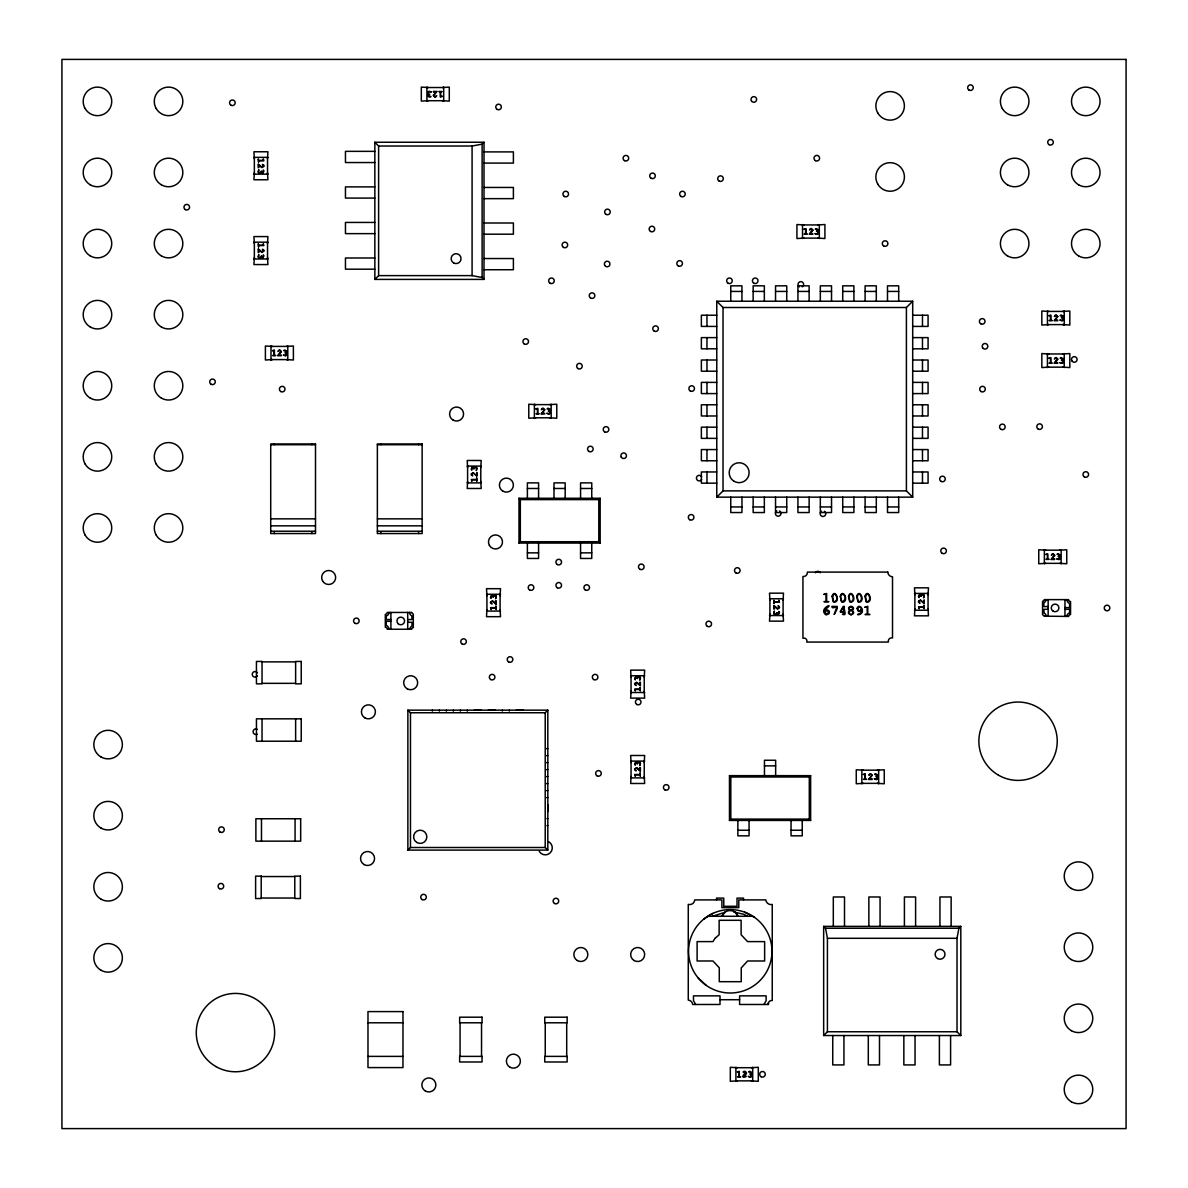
<?xml version="1.0" encoding="UTF-8"?>
<svg xmlns="http://www.w3.org/2000/svg" width="1188" height="1188" viewBox="0 0 1188 1188"><rect width="100%" height="100%" fill="white"/><g stroke="black" fill="none" stroke-linecap="round" stroke-linejoin="round"><path stroke-width="1.5" d="M960.81 1035.535L957.023 1031.763L957.023 938.297L958.909 928.259L960.81 926.373L960.81 1035.535L823.655 1035.535L823.655 926.373L960.81 926.373M768.413 1002.865L768.354 1004.484L739.604 1004.484L739.604 995.856L766.126 995.856L766.126 1000.623L763.929 1004.484M374.844 142.248L378.616 146.02L472.082 146.02L482.12 144.134L484.006 142.248L374.844 142.248L374.844 279.403L484.006 279.403L484.006 142.248M374.844 279.403L378.616 275.616L378.616 146.02M518.993 543.065L520.329 541.713L598.811 541.713L600.163 543.065L600.163 498.277L518.993 498.277L518.993 543.065L600.163 543.065M518.993 498.277L520.329 499.613L598.811 499.613L600.163 498.277M716.765 497.148L723.032 490.882L906.414 490.882L912.696 497.148L716.765 497.148L716.765 301.232L912.696 301.232L912.696 497.148M906.414 490.882L906.414 307.499L912.696 301.232M407.87 850.103L410.469 847.504L410.469 712.755L407.87 710.157L547.817 710.157L547.817 850.103L407.87 850.103L407.87 710.157M547.817 850.103L545.218 847.504L545.218 712.755L547.817 710.157M729.477 820.433L730.813 819.096L809.295 819.096L810.632 820.433L810.632 775.645L729.477 775.645L729.477 820.433L810.632 820.433M729.477 775.645L730.813 776.997L809.295 776.997L810.632 775.645M823.655 1035.535L827.427 1031.763L957.023 1031.763M725.051 912.117L721.903 916.275A8.613 8.613 0 0 1 738.134 916.275L734.986 912.117M703.667 919.17L712.904 913.379A41.699 41.699 0 0 1 771.784 955.226A41.699 41.699 0 0 1 706.103 985.298L698.128 977.887M712.533 916.275L724.739 912.384M1048.158 609.266L1043.925 609.325L1043.97 613.023A3.653 3.653 0 0 1 1046.257 616.424M407.707 619.601L411.939 619.542L411.894 615.844A3.653 3.653 0 0 1 409.608 612.444M695.678 1004.484L693.48 1000.623L693.48 995.856L720.002 995.856L720.002 1004.484L692.678 1004.484A4.975 4.975 0 0 0 688.268 1000.088L688.268 904.38A5.019 5.019 0 0 0 694.742 899.91L721.918 899.895L721.918 907.647L738.788 907.647L738.788 899.895L765.8 899.895A5.272 5.272 0 0 0 772.245 904.454L772.245 1000.578A3.297 3.297 0 0 0 768.354 1004.484L768.354 1003.207M426.908 87.526L443.688 87.526M426.908 100.713L443.688 100.713M374.844 151.351L345.456 151.351L345.456 162.548L374.844 162.548M484.006 151.901L513.394 151.901L513.394 163.098L484.006 163.098M253.92 157.365L267.924 157.365M254.351 158.761L253.92 151.767L267.924 151.767L267.523 158.761M254.351 172.765L253.92 179.759L267.924 179.759L267.523 172.765M253.92 174.161L267.924 174.161M374.844 186.887L345.456 186.887L345.456 198.084L374.844 198.084M484.006 187.452L513.394 187.452L513.394 198.648L484.006 198.648M374.844 222.438L345.456 222.438L345.456 233.635L374.844 233.635M484.006 223.002L513.394 223.002L513.394 234.199L484.006 234.199M802.524 224.933L819.319 224.933M802.524 238.12L819.319 238.12M253.92 242.174L267.924 242.174M254.351 243.57L253.92 236.575L267.924 236.575L267.523 243.57M254.351 257.573L253.92 264.568L267.924 264.568L267.523 257.573M374.844 257.989L345.456 257.989L345.456 269.186L374.844 269.186M484.006 258.538L513.394 258.538L513.394 269.735L484.006 269.735M253.92 258.969L267.924 258.969M378.616 275.616L472.082 275.616L482.12 277.517L484.006 279.403M730.754 291.431L741.951 291.431M753.147 291.431L764.344 291.431M775.541 291.431L786.738 291.431M797.935 291.431L809.132 291.431M820.329 291.431L831.526 291.431M842.723 291.431L853.905 291.431M865.102 291.431L876.299 291.431M887.495 291.431L898.692 291.431M716.765 301.232L723.032 307.499L906.414 307.499M1047.43 311.419L1064.225 311.419M716.765 315.221L701.366 315.221L701.366 326.418L716.765 326.418M912.696 315.221L928.08 315.221L928.08 326.418L912.696 326.418M1047.43 324.606L1064.225 324.606M716.765 337.615L701.366 337.615L701.366 348.812L716.765 348.812M912.696 337.615L928.08 337.615L928.08 348.812L912.696 348.812M270.998 346.406L287.793 346.406M1047.43 353.965L1064.225 353.965M270.998 359.593L287.793 359.593M716.765 360.009L701.366 360.009L701.366 371.205L716.765 371.205M912.696 360.009L928.08 360.009L928.08 371.205L912.696 371.205M1047.43 367.151L1064.225 367.151M716.765 382.388L701.366 382.388L701.366 393.584L716.765 393.584M912.696 382.388L928.08 382.388L928.08 393.584L912.696 393.584M534.377 404.618L551.173 404.618M716.765 404.781L701.366 404.781L701.366 415.978L716.765 415.978M912.696 404.781L928.08 404.781L928.08 415.978L912.696 415.978M534.377 417.805L551.173 417.805M716.765 427.175L701.366 427.175L701.366 438.372L716.765 438.372M912.696 427.175L928.08 427.175L928.08 438.372L912.696 438.372M270.716 444.728L315.503 444.728M377.368 444.728L422.141 444.728M716.765 449.569L701.366 449.569L701.366 460.766L716.765 460.766M912.696 449.569L928.08 449.569L928.08 460.766L912.696 460.766M467.211 466.082L481.199 466.082M467.597 467.493L467.211 460.484L481.199 460.484L480.784 467.493M716.765 471.963L701.366 471.963L701.366 483.16L716.765 483.16M912.696 471.963L928.08 471.963L928.08 483.16L912.696 483.16M467.597 481.482L467.211 488.476L481.199 488.476L480.784 481.482M467.211 482.877L481.199 482.877M527.383 488.476L538.58 488.476M553.979 488.476L565.176 488.476M580.561 488.476L591.758 488.476M730.754 506.949L741.951 506.949M753.147 506.949L764.344 506.949M775.541 506.949L786.738 506.949M797.935 506.949L809.132 506.949M820.329 506.949L831.526 506.949M842.723 506.949L853.905 506.949M865.102 506.949L876.299 506.949M887.495 506.949L898.692 506.949M270.716 518.844L315.503 518.844M377.368 518.844L422.141 518.844M270.716 525.839L315.503 525.839M377.368 525.839L422.141 525.839M270.716 531.214L315.503 531.214M377.368 531.214L422.141 531.214M1044.356 550.163L1061.151 550.163M527.383 552.851L538.58 552.851M580.561 552.851L591.758 552.851M1044.356 563.35L1061.151 563.35M914.478 593.436L928.481 593.436M486.516 594.282L500.519 594.282M914.879 594.832L914.478 587.837L928.481 587.837L928.051 594.832M486.917 595.678L486.516 588.684L500.519 588.684L500.089 595.678M769.497 598.767L783.486 598.767M769.913 600.163L769.497 593.168L783.486 593.168L783.1 600.163M1048.158 606.578L1043.881 606.578L1043.836 602.999A5.316 5.316 0 0 0 1046.183 599.628M1064.953 607.588L1069.601 607.588L1069.616 603.593A5.376 5.376 0 0 1 1066.765 599.628M914.879 608.835L914.478 615.83L928.481 615.83L928.051 608.835M1064.953 609.325L1069.601 609.325L1069.601 612.889A3.846 3.846 0 0 0 1066.794 616.424M486.917 609.667L486.516 616.676L500.519 616.676L500.089 609.667M914.478 610.231L928.481 610.231M486.516 611.077L500.519 611.077M769.913 614.151L769.497 621.146L783.486 621.146L783.1 614.151M769.497 615.547L783.486 615.547M390.911 619.542L386.263 619.542L386.263 615.978A3.846 3.846 0 0 0 389.07 612.444M390.911 621.279L386.263 621.279L386.249 625.274A5.376 5.376 0 0 1 389.1 629.239M407.707 622.289L411.984 622.289L412.028 625.868A5.316 5.316 0 0 0 409.682 629.239M262.043 661.879L295.634 661.879M630.665 675.734L644.668 675.734M631.051 677.13L630.665 670.136L644.668 670.136L644.238 677.13M262.043 683.338L295.634 683.338M631.051 691.119L630.665 698.113L644.668 698.113L644.238 691.119M630.665 692.515L644.668 692.515M410.469 712.755L545.218 712.755M546.391 748.648L547.817 748.648M546.391 755.642L547.817 755.642M630.665 761.092L644.668 761.092M546.495 762.637L547.817 762.637M631.051 762.488L630.665 755.494L644.668 755.494L644.238 762.488M764.463 765.859L775.645 765.859M546.495 769.631L547.817 769.631M861.864 770.166L878.66 770.166M631.051 776.492L630.665 783.486L644.668 783.486L644.238 776.492M546.525 776.625L547.817 776.625M630.665 777.888L644.668 777.888M861.864 783.352L878.66 783.352M546.525 783.635L547.817 783.635M546.643 790.629L547.817 790.629M546.643 797.623L547.817 797.623M547.817 804.618L547.817 811.612M546.896 818.621L547.817 818.621M546.896 825.615L547.817 825.615M737.867 830.234L749.064 830.234M791.045 830.234L802.242 830.234M410.469 847.504L545.218 847.504M261.212 876.551L294.787 876.551M261.212 898.024L294.787 898.024M708.286 916.275L752.464 916.275M823.655 926.373L825.541 928.259L958.909 928.259M825.541 928.259L827.427 938.297L957.023 938.297M720.002 999.717L739.604 999.717M367.983 1022.794L402.97 1022.794M367.983 1056.384L402.97 1056.384M735.907 1067.7L752.702 1067.7M735.907 1080.872L752.702 1080.872M733.961 912.042L744 914.344L747.638 916.275M1058.345 556.593L1059.711 554.811L1057.038 554.395A2.064 2.064 0 0 1 1058.211 553.786L1060.141 554.93L1059.83 559.117A1.841 1.841 0 0 1 1058.85 559.607L1056.667 558.865L1058.775 559.236A1.485 1.485 0 0 0 1059.562 558.85L1059.518 556.994A1.945 1.945 0 0 0 1058.345 556.593M744.787 912.206L754.41 917.299M774.16 605.85L777.427 609.013L779.462 607.736A1.841 1.841 0 0 0 779.283 606.548L778.006 605.717L779.12 607.395L777.902 608.731L773.759 605.494L773.759 609.102L774.531 608.924L774.145 605.85M745.975 1072.036L744.876 1071.324A1.841 1.841 0 0 0 743.703 1071.502C740.317 1073.299 752.078 1070.522 743.005 1076.625C752.568 1074.501 736.961 1081.273 745.782 1072.437M841.535 600.994C837.198 589.337 850.415 595.53 842.827 601.633A1.574 1.574 0 0 1 841.535 600.994M1064.953 599.628L1064.953 616.424M1064.225 311.033L1064.225 325.022M1064.225 353.564L1064.225 367.567M1062.829 311.419L1069.824 311.033L1069.824 325.022L1062.829 324.606M1062.829 353.965L1069.824 353.564L1069.824 367.567L1062.829 367.151M1061.151 549.777L1061.151 563.765M1059.741 550.163L1066.75 549.777L1066.75 563.765L1059.741 563.35M1048.826 311.419L1041.831 311.033L1041.831 325.022L1048.826 324.606M1048.826 353.965L1041.831 353.564L1041.831 367.567L1048.826 367.151M1048.158 599.628L1048.158 616.424M1047.43 311.033L1047.43 325.022M1047.43 353.564L1047.43 367.567M1045.752 550.163L1038.758 549.777L1038.758 563.765L1045.752 563.35M1044.356 549.777L1044.356 563.765M951.143 926.373L951.143 896.985L939.946 896.985L939.946 926.373M950.593 1035.535L950.593 1064.923L939.396 1064.923L939.396 1035.535M928.051 593.436L928.051 610.231M922.482 315.221L922.482 326.418M922.482 337.615L922.482 348.812M922.482 360.009L922.482 371.205M922.482 382.388L922.482 393.584M922.482 404.781L922.482 415.978M922.482 427.175L922.482 438.372M922.482 449.569L922.482 460.766M922.482 471.963L922.482 483.16M915.606 926.373L915.606 896.985L904.41 896.985L904.41 926.373M915.042 1035.535L915.042 1064.923L903.845 1064.923L903.845 1035.535M914.879 593.436L914.879 610.231M898.692 301.232L898.692 285.833L887.495 285.833L887.495 301.232M898.692 497.148L898.692 512.548L887.495 512.548L887.495 497.148M880.056 926.373L880.056 896.985L868.859 896.985L868.859 926.373M879.491 1035.535L879.491 1064.923L868.294 1064.923L868.294 1035.535M878.66 769.779L878.66 783.768M877.249 770.166L884.258 769.779L884.258 783.768L877.249 783.352M876.299 301.232L876.299 285.833L865.102 285.833L865.102 301.232M876.299 497.148L876.299 512.548L865.102 512.548L865.102 497.148M863.26 770.166L856.266 769.779L856.266 783.768L863.26 783.352M861.864 769.779L861.864 783.768M853.905 301.232L853.905 285.833L842.723 285.833L842.723 301.232M853.905 497.148L853.905 512.548L842.723 512.548L842.723 497.148M844.505 926.373L844.505 896.985L833.308 896.985L833.308 926.373M843.94 1035.535L843.94 1064.923L832.743 1064.923L832.743 1035.535M831.526 301.232L831.526 285.833L820.329 285.833L820.329 301.232M831.526 497.148L831.526 512.548L820.329 512.548L820.329 497.148M827.427 938.297L827.427 1031.763M819.319 224.532L819.319 238.536M817.923 224.933L824.918 224.532L824.918 238.536L817.923 238.12M809.295 776.997L809.295 819.096M809.132 301.232L809.132 285.833L797.935 285.833L797.935 301.232M809.132 497.148L809.132 512.548L797.935 512.548L797.935 497.148M803.92 224.933L796.925 224.532L796.925 238.536L803.92 238.12M802.524 224.532L802.524 238.536M802.242 820.433L802.242 835.832L791.045 835.832L791.045 820.433M786.738 301.232L786.738 285.833L775.541 285.833L775.541 301.232M786.738 497.148L786.738 512.548L775.541 512.548L775.541 497.148M783.1 598.767L783.1 615.547M775.645 775.645L775.645 760.261L764.463 760.261L764.463 775.645M769.913 598.767L769.913 615.547M764.344 301.232L764.344 285.833L753.147 285.833L753.147 301.232M764.344 497.148L764.344 512.548L753.147 512.548L753.147 497.148M752.702 1067.299L752.702 1081.303M751.306 1067.7L758.3 1067.299L758.3 1081.303L751.306 1080.872M749.064 820.433L749.064 835.832L737.867 835.832L737.867 820.433M743.554 899.895L743.554 898.113L737.006 898.113L737.006 906.295L723.774 906.295L723.774 898.113L716.498 898.113L716.498 899.91M741.951 301.232L741.951 285.833L730.754 285.833L730.754 301.232M741.951 497.148L741.951 512.548L730.754 512.548L730.754 497.148M737.303 1067.7L730.308 1067.299L730.308 1081.303L737.303 1080.872M735.907 1067.299L735.907 1081.303M730.813 776.997L730.813 819.096M723.032 307.499L723.032 490.882M706.964 315.221L706.964 326.418M706.964 337.615L706.964 348.812M706.964 360.009L706.964 371.205M706.964 382.388L706.964 393.584M706.964 404.781L706.964 415.978M706.964 427.175L706.964 438.372M706.964 449.569L706.964 460.766M706.964 471.963L706.964 483.16M644.238 675.734L644.238 692.515M644.238 761.092L644.238 777.888M631.051 675.734L631.051 692.515M631.051 761.092L631.051 777.888M598.811 499.613L598.811 541.713M591.758 498.277L591.758 482.877L580.561 482.877L580.561 498.277M591.758 543.065L591.758 558.449L580.561 558.449L580.561 543.065M566.706 1022.794L566.706 1056.384M565.176 498.277L565.176 482.877L553.979 482.877L553.979 498.277M551.173 404.232L551.173 418.221M549.777 404.618L556.771 404.232L556.771 418.221L549.777 417.805M545.247 1022.794L545.247 1056.384M538.58 498.277L538.58 482.877L527.383 482.877L527.383 498.277M538.58 543.065L538.58 558.449L527.383 558.449L527.383 543.065M535.788 404.618L528.779 404.232L528.779 418.221L535.788 417.805M534.377 404.232L534.377 418.221M523.329 710.157L516.335 710.157M520.329 499.613L520.329 541.713M509.325 710.157L509.325 711.077M502.331 710.157L502.331 711.077M500.089 594.282L500.089 611.077M495.337 710.157L488.342 710.157M486.917 594.282L486.917 611.077M482.12 144.134L482.12 277.517M481.348 710.157L474.339 710.157M481.541 1022.794L481.541 1056.384M480.784 466.082L480.784 482.877M472.082 146.02L472.082 275.616M467.597 466.082L467.597 482.877M467.344 710.157L467.344 711.196M460.35 710.157L460.35 711.196M460.068 1022.794L460.068 1056.384M453.356 710.157L453.356 711.196M446.361 710.157L446.361 711.196M443.688 87.11L443.688 101.099M442.292 87.526L449.287 87.11L449.287 101.099L442.292 100.713M439.352 710.157L439.352 711.137M432.358 710.157L432.358 711.137M428.304 87.526L421.309 87.11L421.309 101.099L428.304 100.713M426.908 87.11L426.908 101.099M418.547 443.97L418.547 444.728M418.547 532.447L418.547 533.546M407.707 612.444L407.707 629.239M390.911 612.444L390.911 629.239M380.932 443.97L380.932 444.728M380.932 532.447L380.932 533.546M311.909 443.97L311.909 444.728M311.909 532.447L311.909 533.546M295.634 718.829L295.634 741.223M295.07 818.755L295.07 841.149M287.793 346.02L287.793 360.009M286.397 346.406L293.391 346.02L293.391 360.009L286.397 359.593M274.294 443.97L274.294 444.728M274.294 532.447L274.294 533.546M272.408 346.406L265.399 346.02L265.399 360.009L272.408 359.593M270.998 346.02L270.998 360.009M267.523 157.365L267.523 174.161M267.523 242.174L267.523 258.969M262.043 718.829L262.043 741.223M261.479 818.755L261.479 841.149M254.351 157.365L254.351 174.161M254.351 242.174L254.351 258.969M701.663 479.521A2.792 2.792 0 0 1 697.445 480.264A2.792 2.792 0 0 1 697.445 475.972A2.792 2.792 0 0 1 701.663 476.73M779.566 510.959A2.792 2.792 0 0 1 780.308 515.191A2.792 2.792 0 0 1 776.031 515.191A2.792 2.792 0 0 1 776.774 510.959M257.469 675.734A2.792 2.792 0 0 1 253.252 676.477A2.792 2.792 0 0 1 253.252 672.185A2.792 2.792 0 0 1 257.469 672.928M257.291 734.139A2.792 2.792 0 0 1 253.089 731.704A2.792 2.792 0 0 1 257.291 729.284M799.45 286.857A2.792 2.792 0 0 1 798.692 282.64A2.792 2.792 0 0 1 802.984 282.64A2.792 2.792 0 0 1 802.242 286.857M824.353 511.241A2.792 2.792 0 0 1 825.096 515.473A2.792 2.792 0 0 1 820.804 515.473A2.792 2.792 0 0 1 821.561 511.241M815.488 572.735A2.792 2.792 0 0 1 820.344 572.735M548.797 841.802A6.994 6.994 0 0 1 550.252 852.806A6.994 6.994 0 0 1 539.233 851.365M706.103 985.298A41.699 41.699 0 0 1 712.904 913.379M261.479 171.324L262.89 172.72L263.305 170.047A2.064 2.064 0 0 1 263.914 171.235L262.771 173.151L258.583 172.839A1.841 1.841 0 0 1 258.093 171.859L258.836 169.676L258.464 171.785A1.485 1.485 0 0 0 258.85 172.572L260.692 172.527A1.945 1.945 0 0 0 261.108 171.354L261.479 171.324M261.479 256.133L262.89 257.529L263.305 254.856A2.064 2.064 0 0 1 263.914 256.044L262.771 257.959L258.583 257.648A1.841 1.841 0 0 1 258.093 256.667L258.836 254.484L258.464 256.593A1.485 1.485 0 0 0 258.85 257.38L260.692 257.336A1.945 1.945 0 0 0 261.108 256.163L261.479 256.133M473.656 468.607L474.027 468.889A1.945 1.945 0 0 1 474.428 467.716L476.284 467.671A1.485 1.485 0 0 1 476.67 468.458L476.284 470.567L477.027 468.384A1.841 1.841 0 0 0 476.551 467.404L472.349 467.092L471.22 469.022A2.064 2.064 0 0 0 471.829 470.196L471.888 467.79L473.656 468.607M492.975 596.792L493.347 597.089A1.945 1.945 0 0 1 493.748 595.901L495.589 595.871A1.485 1.485 0 0 1 495.975 596.643L495.604 598.752L496.346 596.569A1.841 1.841 0 0 0 495.856 595.604L491.669 595.277L490.54 597.208A2.064 2.064 0 0 0 491.134 598.396L491.208 595.975L492.975 596.792M637.11 678.244L637.481 678.541A1.945 1.945 0 0 1 637.897 677.353L639.738 677.323A1.485 1.485 0 0 1 640.124 678.096L639.753 680.204L640.495 678.021A1.841 1.841 0 0 0 640.005 677.056L635.818 676.729L634.689 678.66A2.064 2.064 0 0 0 635.283 679.833L635.357 677.427L637.11 678.244M637.11 763.617L637.481 763.899A1.945 1.945 0 0 1 637.897 762.726L639.738 762.681A1.485 1.485 0 0 1 640.124 763.468L639.753 765.577L640.495 763.394A1.841 1.841 0 0 0 640.005 762.414L635.818 762.102L634.689 764.033A2.064 2.064 0 0 0 635.283 765.206L635.357 762.8L637.11 763.617M777.041 612.711L778.452 614.107L778.868 611.434A2.064 2.064 0 0 1 779.476 612.622L778.348 614.552L774.145 614.226A1.841 1.841 0 0 1 773.67 613.26L774.413 611.077L774.027 613.186A1.485 1.485 0 0 0 774.413 613.958L776.269 613.929A1.945 1.945 0 0 0 776.67 612.741L777.041 612.711M920.923 595.96L921.294 596.242A1.945 1.945 0 0 1 921.71 595.069L923.551 595.025A1.485 1.485 0 0 1 923.937 595.812L923.566 597.92L924.309 595.737A1.841 1.841 0 0 0 923.819 594.757L919.631 594.446L918.502 596.361A2.064 2.064 0 0 0 919.096 597.549L919.17 595.143L920.923 595.96M832.61 596.554L833.308 600.994A1.574 1.574 0 0 0 834.6 601.633C839.693 600.46 834.54 589.307 832.61 596.554M849.049 596.554L849.747 600.994A1.574 1.574 0 0 0 851.039 601.633C856.132 600.46 850.994 589.307 849.049 596.554M857.276 596.554L857.974 600.994A1.574 1.574 0 0 0 859.266 601.633C864.359 600.46 859.221 589.307 857.276 596.554M865.503 596.554L866.201 600.994A1.574 1.574 0 0 0 867.492 601.633C872.586 600.46 867.433 589.307 865.503 596.554M832.06 596.242L833.263 601.767A2.242 2.242 0 0 0 834.6 602.197C841 601.083 834.689 587.912 832.06 596.242M840.287 596.242L841.49 601.767A2.242 2.242 0 0 0 842.827 602.197C849.227 601.083 842.916 587.912 840.287 596.242M848.514 596.242L849.702 601.767A2.242 2.242 0 0 0 851.039 602.197C857.454 601.083 851.143 587.912 848.514 596.242M856.726 596.242L857.929 601.767A2.242 2.242 0 0 0 859.266 602.197C865.666 601.083 859.355 587.912 856.726 596.242M864.953 596.242L866.156 601.767A2.242 2.242 0 0 0 867.492 602.197C873.893 601.083 867.582 587.912 864.953 596.242M828.719 612.325L826.907 614.434L824.814 612.176L826.967 610.29L828.719 612.325M857.588 608.464L858.092 610.424L859.711 610.974L861.449 609.102L860.825 607.558A1.752 1.752 0 0 0 858.998 606.801L857.588 608.464M857.023 608.419L858.182 611.256L859.919 611.493L861.567 610.038L861.523 611.568A3.401 3.401 0 0 1 860.572 613.409C855.063 614.404 858.226 616.052 861.463 613.246C864.701 609.993 858.865 602.747 857.023 608.419M281.348 351.589L278.096 355.331L281.17 354.96L281.348 355.732L277.725 355.732L280.962 351.603L279.64 350.386L277.962 351.5L278.794 350.208A1.841 1.841 0 0 1 279.982 350.029L281.348 351.589M433.368 95.278L434.719 97.089A1.841 1.841 0 0 0 435.907 96.896L436.739 95.619L435.06 96.733L433.724 95.515L436.961 91.387L433.353 91.387L433.531 92.159L436.605 91.758L433.368 95.278M544.728 409.815L541.476 413.558L544.549 413.186L544.728 413.959L541.104 413.959L544.356 409.83L543.02 408.598L541.342 409.712L542.174 408.434A1.841 1.841 0 0 1 543.361 408.256L544.728 409.815M812.874 230.116L809.622 233.858L812.681 233.487L812.874 234.259L809.251 234.259L812.488 230.13L811.166 228.913L809.488 230.012L810.32 228.735A1.841 1.841 0 0 1 811.493 228.556L812.874 230.116M872.2 775.348L868.948 779.09L872.022 778.719L872.215 779.491L868.591 779.491L871.829 775.363L870.507 774.145L868.829 775.259L869.646 773.982A1.841 1.841 0 0 1 870.834 773.789L872.2 775.348M1057.78 316.602L1054.528 320.344L1057.587 319.973L1057.78 320.745L1054.157 320.745L1057.394 316.617L1056.073 315.399L1054.395 316.513L1055.226 315.221A1.841 1.841 0 0 1 1056.399 315.043L1057.78 316.602M1057.78 359.147L1054.528 362.889L1057.587 362.518L1057.78 363.29L1054.157 363.29L1057.394 359.162L1056.073 357.944L1054.395 359.043L1055.226 357.766A1.841 1.841 0 0 1 1056.399 357.588L1057.78 359.147M1054.692 555.36L1051.439 559.103L1054.513 558.731L1054.706 559.503L1051.083 559.503L1054.32 555.375L1052.999 554.143L1051.321 555.256L1052.137 553.979A1.841 1.841 0 0 1 1053.325 553.801L1054.692 555.36M263.558 166.008L261.969 167.256L258.197 164.093L258.197 167.716L258.969 167.523L258.568 164.464L261.865 167.627L263.899 166.335A1.841 1.841 0 0 0 263.721 165.162L262.385 164.449L263.558 166.008M263.558 250.817L261.969 252.064L258.197 248.901L258.197 252.524L258.969 252.331L258.568 249.272L261.865 252.435L263.899 251.143A1.841 1.841 0 0 0 263.721 249.97L262.385 249.257L263.558 250.817M471.606 473.982L472.69 475.913L471.413 475.096A1.841 1.841 0 0 1 471.235 473.908L473.269 472.616L476.536 475.794L476.937 472.527L476.937 476.15L473.151 472.987L471.606 473.982M490.911 602.168L492.055 603.979L490.718 603.281A1.841 1.841 0 0 1 490.54 602.093L492.575 600.816L495.841 603.979L495.47 600.905L496.242 600.727L496.242 604.35L492.471 601.173L490.911 602.168M635.06 683.62L636.204 685.431L634.867 684.734A1.841 1.841 0 0 1 634.689 683.546L636.723 682.268L639.99 685.431L639.619 682.358L640.391 682.179L640.391 685.788L636.62 682.625L635.06 683.62M635.06 768.978L636.144 770.923L634.867 770.091A1.841 1.841 0 0 1 634.689 768.918L636.723 767.626L639.99 770.804L639.619 767.73L640.391 767.537L640.391 771.16L636.62 767.997L635.06 768.978M918.873 601.321L919.958 603.266L918.68 602.435A1.841 1.841 0 0 1 918.502 601.262L920.537 599.97L923.804 603.133L924.205 599.881L924.205 603.504L920.433 600.341L918.873 601.321M824.724 609.8L824.695 611.241L826.343 609.83L828.585 610.484A2.525 2.525 0 0 1 829.239 611.805L829.283 612.325A2.911 2.911 0 0 1 828.927 613.736L826.18 614.879A2.435 2.435 0 0 1 824.962 613.973C818.933 607.84 836.931 601.113 824.724 609.8M286.442 351.44L284.986 352.836A1.945 1.945 0 0 1 286.159 353.237L286.204 355.093A1.485 1.485 0 0 1 285.432 355.464L283.323 355.093L285.506 355.836A1.841 1.841 0 0 0 286.471 355.361L286.798 351.158L284.868 350.029A2.064 2.064 0 0 0 283.68 350.638L286.442 351.44M427.71 92.619C429.18 94.075 426.522 96.956 429.833 97.089A2.064 2.064 0 0 0 431.006 96.48L428.348 96.065L429.714 94.283A1.945 1.945 0 0 1 428.526 93.882L428.497 92.025A1.485 1.485 0 0 1 429.269 91.654L431.378 92.025L429.195 91.283A1.841 1.841 0 0 0 428.229 91.758L427.71 92.619M549.821 409.652L548.366 411.048A1.945 1.945 0 0 1 549.554 411.449L549.584 413.305A1.485 1.485 0 0 1 548.811 413.691L546.703 413.305L548.886 414.063A1.841 1.841 0 0 0 549.851 413.573L550.178 409.385L548.247 408.241A2.064 2.064 0 0 0 547.059 408.85L549.821 409.652M817.968 229.967L816.512 231.363A1.945 1.945 0 0 1 817.686 231.764L817.73 233.62A1.485 1.485 0 0 1 816.943 233.991L814.834 233.62L817.017 234.363A1.841 1.841 0 0 0 817.997 233.888L818.309 229.685L816.394 228.556A2.064 2.064 0 0 0 815.206 229.165L817.968 229.967M751.351 1072.734L749.895 1074.13A1.945 1.945 0 0 1 751.068 1074.531L751.113 1076.373A1.485 1.485 0 0 1 750.341 1076.759L748.217 1076.387L750.4 1077.13A1.841 1.841 0 0 0 751.38 1076.64L751.692 1072.452L749.777 1071.324A2.064 2.064 0 0 0 748.589 1071.918L751.351 1072.734M877.293 775.2L875.853 776.596A1.945 1.945 0 0 1 877.026 776.997L877.071 778.853A1.485 1.485 0 0 1 876.284 779.224L874.175 778.853L876.358 779.595A1.841 1.841 0 0 0 877.338 779.12L877.65 774.918L875.719 773.789A2.064 2.064 0 0 0 874.546 774.398L877.293 775.2M1062.874 316.454L1061.419 317.849A1.945 1.945 0 0 1 1062.592 318.25L1062.636 320.107A1.485 1.485 0 0 1 1061.864 320.478L1059.8 319.988L1061.924 320.849A1.841 1.841 0 0 0 1062.904 320.374L1063.215 316.171L1061.3 315.043A2.064 2.064 0 0 0 1060.112 315.652L1062.874 316.454M1062.874 358.999L1061.419 360.395A1.945 1.945 0 0 1 1062.592 360.796L1062.636 362.652A1.485 1.485 0 0 1 1061.864 363.023L1059.755 362.652L1061.924 363.394A1.841 1.841 0 0 0 1062.904 362.919L1063.215 358.717L1061.3 357.588A2.064 2.064 0 0 0 1060.112 358.197L1062.874 358.999M411.508 612.444L413.305 614.241L413.305 627.591A1.767 1.767 0 0 0 411.657 629.239L387.273 629.239A2.079 2.079 0 0 0 385.313 627.279L385.313 614.359A2.272 2.272 0 0 0 387.229 612.444L411.508 612.444M1044.4 616.171L1068.636 616.424A2.272 2.272 0 0 1 1070.551 614.508L1070.551 601.588A2.079 2.079 0 0 1 1068.576 599.628L1044.207 599.628A1.767 1.767 0 0 1 1042.559 601.262L1042.559 614.627L1044.4 616.171M834.258 614.345L837.05 606.4L831.897 606.4C831.704 611.167 842.247 600.549 834.258 614.345M258.568 162.058L258.256 158.925L258.568 160.395L263.35 160.395L263.261 158.91L263.87 160.766L258.568 160.766L258.568 162.058M258.568 246.866L258.256 243.733L258.568 245.203L263.35 245.203L263.261 243.718L263.87 245.574L258.568 245.574L258.568 246.866M476.611 477.992L476.551 479.477L471.265 479.477L471.874 481.333L471.77 479.848L476.551 479.848L476.878 481.318L476.744 477.932M495.916 606.192L495.871 607.662L490.57 607.662L491.179 609.518L491.09 608.033L495.871 608.033L496.183 609.518L495.916 606.192M640.065 687.629L640.02 689.114L634.719 689.114L635.328 690.971L635.238 689.486L640.02 689.486L640.332 690.971L640.065 687.629M640.065 773.002L640.02 774.487L634.719 774.487L635.328 776.343L635.238 774.858L640.02 774.858L640.332 776.328L640.065 773.002M774.145 603.459L773.819 600.311L774.145 601.796L778.927 601.796L778.823 600.311L779.432 602.168L774.145 602.168L774.145 603.459M923.878 605.345L923.833 606.83L918.532 606.83L919.141 608.687L919.052 607.202L923.833 607.202L924.145 608.672L923.878 605.345M852.865 608.835L850.653 610.127A1.812 1.812 0 0 1 849.717 609.667L849.212 608.835A1.634 1.634 0 0 1 849.479 607.558L851.41 606.801L852.761 607.855A1.663 1.663 0 0 1 852.865 608.835M272.557 350.683L274.042 350.579L274.042 355.361C268.993 355.747 279.522 355.732 274.413 355.361L274.413 350.059L272.557 350.683M442.188 96.317L440.288 97.06L440.288 91.758C435.135 91.387 445.812 91.387 440.659 91.758L440.659 96.54L442.188 96.317M535.937 408.895L537.422 408.806L537.422 413.587C532.269 413.959 542.931 413.959 537.793 413.587L537.793 408.286L535.937 408.895M804.068 229.21L805.553 229.106L805.553 233.888C800.415 234.259 811.077 234.259 805.939 233.888L805.939 228.586L804.068 229.21M823.848 594.401L826.076 594.252L826.076 601.425C818.369 601.989 834.362 601.989 826.64 601.425L826.64 593.48L823.848 594.401M864.968 607.202L867.195 607.053L867.195 614.226C859.473 614.79 875.482 614.79 867.76 614.226L867.76 606.281L864.968 607.202M737.451 1071.962L738.936 1071.873L738.936 1076.655C733.798 1077.026 744.46 1077.026 739.322 1076.655L739.322 1071.353L737.451 1071.962M863.409 774.442L864.894 774.338L864.894 779.12C859.845 779.506 870.388 779.491 865.265 779.12L865.265 773.819L863.409 774.442M1048.974 315.696L1050.459 315.592L1050.459 320.374C1045.321 320.745 1055.984 320.745 1050.845 320.374L1050.845 315.072L1048.974 315.696M1048.974 358.241L1050.459 358.137L1050.459 362.919C1045.321 363.29 1055.984 363.29 1050.845 362.919L1050.845 357.618L1048.974 358.241M1045.9 554.44L1047.385 554.351L1047.385 559.132C1042.247 559.503 1052.91 559.503 1047.757 559.132L1047.757 553.831L1045.9 554.44M842.515 614.315C847.727 616.394 843.287 609.993 844.43 606.4L843.257 606.4L840.139 611.79L843.866 612.444L843.866 614.226L842.515 614.315M848.826 611.345L848.559 611.924A2.302 2.302 0 0 0 848.663 613.468L851.039 614.998L853.415 613.468A2.317 2.317 0 0 0 853.519 611.924L852.182 610.439L853.37 609.132A2.138 2.138 0 0 0 853.073 607.246L851.039 606.192L849.004 607.246A2.124 2.124 0 0 0 848.603 608.508L849.895 610.439L848.826 611.345M843.569 606.964L840.718 611.879L843.866 611.879L843.569 606.964M715.013 938.372L712.934 941.609L697.104 941.609L697.104 960.988L712.963 960.988L719.275 967.789L719.275 981.689L741.238 981.689L741.238 967.923L747.594 960.988L764.641 960.988L764.641 941.609L747.564 941.609L741.119 934.733L741.119 920.299L719.141 920.299L719.141 934.733L715.013 938.372M852.717 613.572L852.464 613.869A1.931 1.931 0 0 1 851.44 614.404L850.638 614.404A1.931 1.931 0 0 1 849.613 613.869L849.361 613.572A1.752 1.752 0 0 1 849.034 612.548A1.663 1.663 0 0 1 849.361 611.553L849.613 611.256A1.931 1.931 0 0 1 850.623 610.751L851.454 610.751A1.931 1.931 0 0 1 852.464 611.256L852.717 611.553A1.678 1.678 0 0 1 853.043 612.548A1.737 1.737 0 0 1 852.717 613.572M1126.075 59.4L61.925 59.4L61.925 1128.6L1126.075 1128.6L1126.075 59.4M315.503 443.97L270.716 443.97L270.716 533.546L315.503 533.546L315.503 443.97M422.141 443.97L377.368 443.97L377.368 533.546L422.141 533.546L422.141 443.97M887.778 572.096L807.35 572.096A3.92 3.92 0 0 1 802.94 576.492L802.94 638.253A2.97 2.97 0 0 1 806.771 642.069L888.386 642.069A3.371 3.371 0 0 1 892.515 637.941L892.515 576.819A4.99 4.99 0 0 1 887.778 572.096M262.043 661.449L256.445 661.449L256.445 683.843L262.043 683.843L262.043 661.449M301.232 661.449L295.634 661.449L295.634 683.843L301.232 683.843L301.232 661.449M301.232 718.829L256.445 718.829L256.445 741.223L301.232 741.223L301.232 718.829M300.668 818.755L255.88 818.755L255.88 841.149L300.668 841.149L300.668 818.755M261.212 876.135L255.613 876.135L255.613 898.529L261.212 898.529L261.212 876.135M300.386 876.135L294.787 876.135L294.787 898.529L300.386 898.529L300.386 876.135M402.97 1011.597L367.983 1011.597L367.983 1067.581L402.97 1067.581L402.97 1011.597M482.046 1017.195L459.652 1017.195L459.652 1022.794L482.046 1022.794L482.046 1017.195M567.136 1017.195L544.743 1017.195L544.743 1022.794L567.136 1022.794L567.136 1017.195M482.046 1056.384L459.652 1056.384L459.652 1061.983L482.046 1061.983L482.046 1056.384M567.136 1056.384L544.743 1056.384L544.743 1061.983L567.136 1061.983L567.136 1056.384M215.86 1066.527A39.189 39.189 0 0 0 274.636 1032.595A39.189 39.189 0 0 0 215.86 998.663A39.189 39.189 0 0 0 215.86 1066.527M998.455 775.155A39.189 39.189 0 0 0 1057.231 741.223A39.189 39.189 0 0 0 998.455 707.291A39.189 39.189 0 0 0 998.455 775.155M407.172 688.788A6.994 6.994 0 0 0 417.671 682.729A6.994 6.994 0 0 0 407.172 676.67A6.994 6.994 0 0 0 407.172 688.788M322.601 580.991A6.994 6.994 0 0 0 334.719 580.991A6.994 6.994 0 0 0 328.66 570.492A6.994 6.994 0 0 0 322.601 580.991M502.895 491.179A6.994 6.994 0 0 0 513.394 485.12A6.994 6.994 0 0 0 502.895 479.061A6.994 6.994 0 0 0 502.895 491.179M364.909 717.894A6.994 6.994 0 0 0 375.408 711.835A6.994 6.994 0 0 0 364.909 705.776A6.994 6.994 0 0 0 364.909 717.894M509.89 1067.21A6.994 6.994 0 0 0 520.389 1061.151A6.994 6.994 0 0 0 509.89 1055.092A6.994 6.994 0 0 0 509.89 1067.21M364.063 864.567A6.994 6.994 0 0 0 374.562 858.508A6.994 6.994 0 0 0 364.063 852.435A6.994 6.994 0 0 0 364.063 864.567M422.141 899.554A2.792 2.792 0 0 0 426.344 897.133A2.792 2.792 0 0 0 422.141 894.698A2.792 2.792 0 0 0 422.141 899.554M554.529 903.474A2.792 2.792 0 0 0 558.731 901.039A2.792 2.792 0 0 0 554.529 898.618A2.792 2.792 0 0 0 554.529 903.474M751.395 100.832A2.792 2.792 0 0 0 756.251 100.832A2.792 2.792 0 0 0 753.816 96.629A2.792 2.792 0 0 0 751.395 100.832M636.827 704.469A2.792 2.792 0 0 0 641.015 702.034A2.792 2.792 0 0 0 636.827 699.613A2.792 2.792 0 0 0 636.827 704.469M597.074 775.838A2.792 2.792 0 0 0 601.277 773.418A2.792 2.792 0 0 0 597.074 770.982A2.792 2.792 0 0 0 597.074 775.838M689.723 519.735A2.792 2.792 0 0 0 693.926 517.315A2.792 2.792 0 0 0 689.723 514.879A2.792 2.792 0 0 0 689.723 519.735M690.287 390.986A2.792 2.792 0 0 0 694.475 388.55A2.792 2.792 0 0 0 690.287 386.13A2.792 2.792 0 0 0 690.287 390.986M651.098 178.259A2.792 2.792 0 0 0 655.301 175.839A2.792 2.792 0 0 0 651.098 173.418A2.792 2.792 0 0 0 651.098 178.259M230.977 105.212A2.792 2.792 0 0 0 235.179 102.777A2.792 2.792 0 0 0 230.977 100.356A2.792 2.792 0 0 0 230.977 105.212M185.358 209.608A2.792 2.792 0 0 0 189.545 207.187A2.792 2.792 0 0 0 185.358 204.767A2.792 2.792 0 0 0 185.358 209.608M578.051 368.592A2.792 2.792 0 0 0 582.239 366.171A2.792 2.792 0 0 0 578.051 363.736A2.792 2.792 0 0 0 578.051 368.592M941.074 481.392A2.792 2.792 0 0 0 945.262 478.957A2.792 2.792 0 0 0 941.074 476.536A2.792 2.792 0 0 0 941.074 481.392M650.534 231.437A2.792 2.792 0 0 0 654.736 229.017A2.792 2.792 0 0 0 650.534 226.596A2.792 2.792 0 0 0 650.534 231.437M462.177 644A2.792 2.792 0 0 0 466.364 641.579A2.792 2.792 0 0 0 462.177 639.159A2.792 2.792 0 0 0 462.177 644M735.907 572.913A2.792 2.792 0 0 0 740.109 570.492A2.792 2.792 0 0 0 735.907 568.072A2.792 2.792 0 0 0 735.907 572.913M980.813 323.804A2.792 2.792 0 0 0 985.015 321.384A2.792 2.792 0 0 0 980.813 318.963A2.792 2.792 0 0 0 980.813 323.804M664.82 789.827A2.792 2.792 0 0 0 669.007 787.406A2.792 2.792 0 0 0 664.82 784.986A2.792 2.792 0 0 0 664.82 789.827M219.498 888.639A2.792 2.792 0 0 0 223.7 886.203A2.792 2.792 0 0 0 219.498 883.783A2.792 2.792 0 0 0 219.498 888.639M497.163 109.4A2.792 2.792 0 0 0 501.351 106.979A2.792 2.792 0 0 0 497.163 104.559A2.792 2.792 0 0 0 497.163 109.4M453.074 420.092A6.994 6.994 0 0 0 463.572 414.033A6.994 6.994 0 0 0 453.074 407.974A6.994 6.994 0 0 0 453.074 420.092M577.353 960.572A6.994 6.994 0 0 0 587.837 954.499A6.994 6.994 0 0 0 577.353 948.44A6.994 6.994 0 0 0 577.353 960.572M634.169 960.572A6.994 6.994 0 0 0 644.668 954.499A6.994 6.994 0 0 0 634.169 948.44A6.994 6.994 0 0 0 634.169 960.572M220.062 832.09A2.792 2.792 0 0 0 224.265 829.67A2.792 2.792 0 0 0 220.062 827.249A2.792 2.792 0 0 0 220.062 832.09M1000.964 429.328A2.792 2.792 0 0 0 1005.167 426.908A2.792 2.792 0 0 0 1000.964 424.472A2.792 2.792 0 0 0 1000.964 429.328M1038.193 429.046A2.792 2.792 0 0 0 1042.396 426.626A2.792 2.792 0 0 0 1038.193 424.205A2.792 2.792 0 0 0 1038.193 429.046M550.059 283.219A2.792 2.792 0 0 0 554.261 280.799A2.792 2.792 0 0 0 550.059 278.378A2.792 2.792 0 0 0 550.059 283.219M524.309 343.956A2.792 2.792 0 0 0 528.511 341.535A2.792 2.792 0 0 0 524.309 339.115A2.792 2.792 0 0 0 524.309 343.956M564.33 196.451A2.792 2.792 0 0 0 568.532 194.03A2.792 2.792 0 0 0 564.33 191.61A2.792 2.792 0 0 0 564.33 196.451M681.051 196.451A2.792 2.792 0 0 0 685.253 194.03A2.792 2.792 0 0 0 681.051 191.61A2.792 2.792 0 0 0 681.051 196.451M354.974 623.299A2.792 2.792 0 0 0 359.162 620.864A2.792 2.792 0 0 0 354.974 618.443A2.792 2.792 0 0 0 354.974 623.299M1105.642 610.424A2.792 2.792 0 0 0 1109.844 607.989A2.792 2.792 0 0 0 1105.642 605.568A2.792 2.792 0 0 0 1105.642 610.424M678.244 265.874A2.792 2.792 0 0 0 682.447 263.439A2.792 2.792 0 0 0 678.244 261.018A2.792 2.792 0 0 0 678.244 265.874M563.498 247.401A2.792 2.792 0 0 0 567.686 244.966A2.792 2.792 0 0 0 563.498 242.545A2.792 2.792 0 0 0 563.498 247.401M982.595 347.698A2.792 2.792 0 0 0 987.436 347.698A2.792 2.792 0 0 0 985.015 343.495A2.792 2.792 0 0 0 982.595 347.698M707.365 626.373A2.792 2.792 0 0 0 711.553 623.952A2.792 2.792 0 0 0 707.365 621.532A2.792 2.792 0 0 0 707.365 626.373M753.816 283.219A2.792 2.792 0 0 0 758.018 280.799A2.792 2.792 0 0 0 753.816 278.378A2.792 2.792 0 0 0 753.816 283.219M728.066 283.219A2.792 2.792 0 0 0 732.268 280.799A2.792 2.792 0 0 0 728.066 278.378A2.792 2.792 0 0 0 728.066 283.219M639.901 569.275A2.792 2.792 0 0 0 644.104 566.854A2.792 2.792 0 0 0 639.901 564.419A2.792 2.792 0 0 0 639.901 569.275M588.966 451.44A2.792 2.792 0 0 0 593.154 449.019A2.792 2.792 0 0 0 588.966 446.584A2.792 2.792 0 0 0 588.966 451.44M590.644 298.054A2.792 2.792 0 0 0 594.846 295.634A2.792 2.792 0 0 0 590.644 293.213A2.792 2.792 0 0 0 590.644 298.054M1071.873 360.84A2.792 2.792 0 0 0 1076.729 360.84A2.792 2.792 0 0 0 1074.294 356.652A2.792 2.792 0 0 0 1071.873 360.84M490.718 679.551A2.792 2.792 0 0 0 494.921 677.13A2.792 2.792 0 0 0 490.718 674.71A2.792 2.792 0 0 0 490.718 679.551M969.066 90.095A2.792 2.792 0 0 0 973.254 87.674A2.792 2.792 0 0 0 969.066 85.239A2.792 2.792 0 0 0 969.066 90.095M1084.377 476.908A2.792 2.792 0 0 0 1088.579 474.487A2.792 2.792 0 0 0 1084.377 472.067A2.792 2.792 0 0 0 1084.377 476.908M654.172 331.081A2.792 2.792 0 0 0 658.375 328.66A2.792 2.792 0 0 0 654.172 326.24A2.792 2.792 0 0 0 654.172 331.081M883.694 245.99A2.792 2.792 0 0 0 887.896 243.57A2.792 2.792 0 0 0 883.694 241.149A2.792 2.792 0 0 0 883.694 245.99M604.633 431.853A2.792 2.792 0 0 0 608.835 429.417A2.792 2.792 0 0 0 604.633 426.997A2.792 2.792 0 0 0 604.633 431.853M604.737 265.399A2.792 2.792 0 0 0 609.578 265.399A2.792 2.792 0 0 0 607.157 261.212A2.792 2.792 0 0 0 604.737 265.399M606.029 214.36A2.792 2.792 0 0 0 610.231 211.939A2.792 2.792 0 0 0 606.029 209.519A2.792 2.792 0 0 0 606.029 214.36M719.111 181.066A2.792 2.792 0 0 0 723.314 178.631A2.792 2.792 0 0 0 719.111 176.21A2.792 2.792 0 0 0 719.111 181.066M508.627 661.924A2.792 2.792 0 0 0 512.83 659.489A2.792 2.792 0 0 0 508.627 657.068A2.792 2.792 0 0 0 508.627 661.924M981.095 391.535A2.792 2.792 0 0 0 985.298 389.115A2.792 2.792 0 0 0 981.095 386.694A2.792 2.792 0 0 0 981.095 391.535M621.25 457.128A2.792 2.792 0 0 0 626.091 457.128A2.792 2.792 0 0 0 623.67 452.94A2.792 2.792 0 0 0 621.25 457.128M624.502 160.632A2.792 2.792 0 0 0 628.704 158.197A2.792 2.792 0 0 0 624.502 155.777A2.792 2.792 0 0 0 624.502 160.632M815.399 160.632A2.792 2.792 0 0 0 819.601 158.197A2.792 2.792 0 0 0 815.399 155.777A2.792 2.792 0 0 0 815.399 160.632M489.411 545.441A6.994 6.994 0 0 0 501.544 545.441A6.994 6.994 0 0 0 495.47 534.942A6.994 6.994 0 0 0 489.411 545.441M593.718 679.551A2.792 2.792 0 0 0 597.92 677.13A2.792 2.792 0 0 0 593.718 674.71A2.792 2.792 0 0 0 593.718 679.551M942.188 553.326A2.792 2.792 0 0 0 946.39 550.89A2.792 2.792 0 0 0 942.188 548.47A2.792 2.792 0 0 0 942.188 553.326M280.799 391.535A2.792 2.792 0 0 0 285.001 389.115A2.792 2.792 0 0 0 280.799 386.694A2.792 2.792 0 0 0 280.799 391.535M1049.108 144.669A2.792 2.792 0 0 0 1053.311 142.248A2.792 2.792 0 0 0 1049.108 139.828A2.792 2.792 0 0 0 1049.108 144.669M557.335 564.523A2.792 2.792 0 0 0 561.538 562.087A2.792 2.792 0 0 0 557.335 559.667A2.792 2.792 0 0 0 557.335 564.523M557.335 587.748A2.792 2.792 0 0 0 561.538 585.328A2.792 2.792 0 0 0 557.335 582.892A2.792 2.792 0 0 0 557.335 587.748M585.328 589.991A2.792 2.792 0 0 0 589.515 587.555A2.792 2.792 0 0 0 585.328 585.135A2.792 2.792 0 0 0 585.328 589.991M529.625 589.991A2.792 2.792 0 0 0 533.828 587.555A2.792 2.792 0 0 0 529.625 585.135A2.792 2.792 0 0 0 529.625 589.991M761.092 1076.729A2.792 2.792 0 0 0 765.295 1074.294A2.792 2.792 0 0 0 761.092 1071.873A2.792 2.792 0 0 0 761.092 1076.729M211.108 384.259A2.792 2.792 0 0 0 215.295 381.838A2.792 2.792 0 0 0 211.108 379.418A2.792 2.792 0 0 0 211.108 384.259M425.363 1091A6.994 6.994 0 0 0 435.862 1084.941A6.994 6.994 0 0 0 425.363 1078.882A6.994 6.994 0 0 0 425.363 1091M156.192 535.075A14.271 14.271 0 0 0 180.918 535.075A14.271 14.271 0 0 0 168.562 513.676A14.271 14.271 0 0 0 156.192 535.075M85.105 535.075A14.271 14.271 0 0 0 109.831 535.075A14.271 14.271 0 0 0 97.461 513.676A14.271 14.271 0 0 0 85.105 535.075M156.192 463.988A14.271 14.271 0 0 0 180.918 463.988A14.271 14.271 0 0 0 168.562 442.575A14.271 14.271 0 0 0 156.192 463.988M85.105 463.988A14.271 14.271 0 0 0 109.831 463.988A14.271 14.271 0 0 0 97.461 442.575A14.271 14.271 0 0 0 85.105 463.988M161.42 398.114A14.271 14.271 0 0 0 182.833 385.758A14.271 14.271 0 0 0 161.42 373.388A14.271 14.271 0 0 0 161.42 398.114M90.333 398.114A14.271 14.271 0 0 0 111.746 385.758A14.271 14.271 0 0 0 90.333 373.388A14.271 14.271 0 0 0 90.333 398.114M161.42 327.027A14.271 14.271 0 0 0 182.833 314.672A14.271 14.271 0 0 0 161.42 302.301A14.271 14.271 0 0 0 161.42 327.027M90.333 327.027A14.271 14.271 0 0 0 111.746 314.672A14.271 14.271 0 0 0 90.333 302.301A14.271 14.271 0 0 0 90.333 327.027M161.42 255.94A14.271 14.271 0 0 0 182.833 243.57A14.271 14.271 0 0 0 161.42 231.214A14.271 14.271 0 0 0 161.42 255.94M90.333 255.94A14.271 14.271 0 0 0 111.746 243.57A14.271 14.271 0 0 0 90.333 231.214A14.271 14.271 0 0 0 90.333 255.94M161.42 184.838A14.271 14.271 0 0 0 182.833 172.483A14.271 14.271 0 0 0 161.42 160.113A14.271 14.271 0 0 0 161.42 184.838M90.333 184.838A14.271 14.271 0 0 0 111.746 172.483A14.271 14.271 0 0 0 90.333 160.113A14.271 14.271 0 0 0 90.333 184.838M156.192 108.524A14.271 14.271 0 0 0 180.918 108.524A14.271 14.271 0 0 0 168.562 87.11A14.271 14.271 0 0 0 156.192 108.524M85.105 108.524A14.271 14.271 0 0 0 109.831 108.524A14.271 14.271 0 0 0 97.461 87.11A14.271 14.271 0 0 0 85.105 108.524M100.965 756.949A14.271 14.271 0 0 0 122.379 744.579A14.271 14.271 0 0 0 100.965 732.224A14.271 14.271 0 0 0 100.965 756.949M100.965 828.036A14.271 14.271 0 0 0 122.379 815.681A14.271 14.271 0 0 0 100.965 803.311A14.271 14.271 0 0 0 100.965 828.036M100.965 899.138A14.271 14.271 0 0 0 122.379 886.768A14.271 14.271 0 0 0 100.965 874.413A14.271 14.271 0 0 0 100.965 899.138M100.965 970.225A14.271 14.271 0 0 0 122.379 957.87A14.271 14.271 0 0 0 100.965 945.5A14.271 14.271 0 0 0 100.965 970.225M1002.316 108.524A14.271 14.271 0 0 0 1027.041 108.524A14.271 14.271 0 0 0 1014.686 87.11A14.271 14.271 0 0 0 1002.316 108.524M1073.417 108.524A14.271 14.271 0 0 0 1098.143 108.524A14.271 14.271 0 0 0 1085.773 87.11A14.271 14.271 0 0 0 1073.417 108.524M1007.543 184.838A14.271 14.271 0 0 0 1028.957 172.483A14.271 14.271 0 0 0 1007.543 160.113A14.271 14.271 0 0 0 1007.543 184.838M1078.645 184.838A14.271 14.271 0 0 0 1100.043 172.483A14.271 14.271 0 0 0 1078.645 160.113A14.271 14.271 0 0 0 1078.645 184.838M1007.543 255.94A14.271 14.271 0 0 0 1028.957 243.57A14.271 14.271 0 0 0 1007.543 231.214A14.271 14.271 0 0 0 1007.543 255.94M1078.645 255.94A14.271 14.271 0 0 0 1100.043 243.57A14.271 14.271 0 0 0 1078.645 231.214A14.271 14.271 0 0 0 1078.645 255.94M1071.368 888.49A14.271 14.271 0 0 0 1092.767 876.135A14.271 14.271 0 0 0 1071.368 863.765A14.271 14.271 0 0 0 1071.368 888.49M1071.368 959.592A14.271 14.271 0 0 0 1092.767 947.222A14.271 14.271 0 0 0 1071.368 934.867A14.271 14.271 0 0 0 1071.368 959.592M1071.368 1030.679A14.271 14.271 0 0 0 1092.767 1018.324A14.271 14.271 0 0 0 1071.368 1005.954A14.271 14.271 0 0 0 1071.368 1030.679M1071.368 1101.781A14.271 14.271 0 0 0 1092.767 1089.411A14.271 14.271 0 0 0 1071.368 1077.056A14.271 14.271 0 0 0 1071.368 1101.781M877.769 112.994A14.271 14.271 0 0 0 902.494 112.994A14.271 14.271 0 0 0 890.124 91.595A14.271 14.271 0 0 0 877.769 112.994M877.769 184.095A14.271 14.271 0 0 0 902.494 184.095A14.271 14.271 0 0 0 890.124 162.682A14.271 14.271 0 0 0 877.769 184.095M733.62 480.991A9.964 9.964 0 0 0 749.093 473.359A9.964 9.964 0 0 0 734.748 463.78A9.964 9.964 0 0 0 733.62 480.991M398.069 623.641A3.802 3.802 0 0 0 404.44 621.933A3.802 3.802 0 0 0 399.777 617.27A3.802 3.802 0 0 0 398.069 623.641M1053.192 611.211A3.802 3.802 0 0 0 1058.894 607.914A3.802 3.802 0 0 0 1053.192 604.618A3.802 3.802 0 0 0 1053.192 611.211M937.584 958.568A4.96 4.96 0 0 0 945.009 954.291A4.96 4.96 0 0 0 937.584 949.999A4.96 4.96 0 0 0 937.584 958.568M416.75 842.47A6.638 6.638 0 0 0 426.848 836.991A6.638 6.638 0 0 0 417.062 830.991A6.638 6.638 0 0 0 416.75 842.47M453.608 262.934A4.96 4.96 0 0 0 461.048 258.657A4.96 4.96 0 0 0 453.608 254.366A4.96 4.96 0 0 0 453.608 262.934"/></g></svg>
